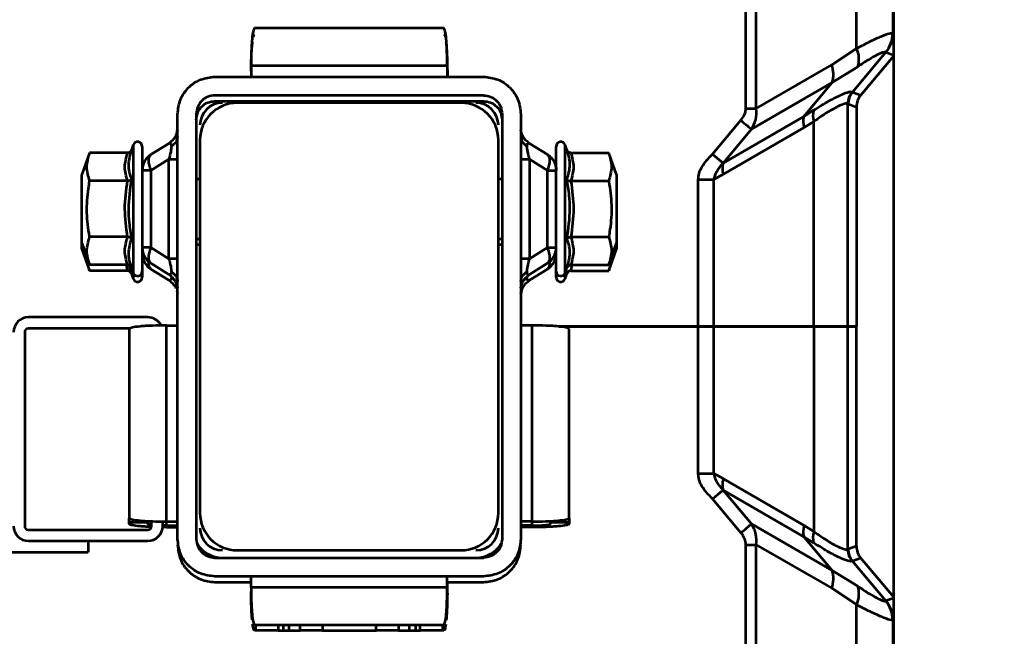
# Model space of a CAD drawing. Header units: millimetres. Extents: x 0 to 420, y 0 to 297.
# Drawn here: x 309.145 to 310.463, y 151.018 to 151.845 of the extents above; entities that cross this region are included whole.
import ezdxf

# ---------------------------------------------------------------- set-up
doc = ezdxf.new("R2010")
doc.units = ezdxf.units.MM
doc.layers.add('尺寸线层', color=150, linetype='Continuous')
doc.styles.add('SLDTEXTSTYLE2', font='TXT', dxfattribs={"width": 0.7})
doc.dimstyles.new('SLDDIMSTYLE0', dxfattribs={"dimtxt": 3.5, "dimasz": 3.302, "dimexe": 0, "dimexo": 0.0625, "dimgap": 0.875, "dimtad": 1, "dimdec": 1, "dimlfac": 100, "dimrnd": 1e-09, "dimzin": 12, "dimdsep": 46, "dimtxsty": 'SLDTEXTSTYLE2', "dimsah": 1, "dimcen": 0.09, "dimadec": 0, "dimazin": 3, "dimtfac": 1, "dimtdec": 3, "dimtofl": 0, "dimtmove": 0, "dimatfit": 3, "dimfxl": 0, "dimfrac": 2, "dimtolj": 1, "dimtzin": 12, "dimarcsym": 0})

# ---------------------------------------------------------------- blocks, each defined once
blk = doc.blocks.new('_D')
at = {"layer": '尺寸线层'}
for p, q in [((291.9431, 202.6412), (364.6876, 202.6412)), ((363.6876, 202.6412), (363.6876, 128.5802)), ((326.1167, 128.5802), (364.6876, 128.5802))]:
    blk.add_line(p, q, dxfattribs=at)
for points in [[(363.6876, 202.6412), (363.1796, 199.3392), (364.1956, 199.3392)], [(363.6876, 128.5802), (364.1956, 131.8822), (363.1796, 131.8822)]]:
    blk.add_solid(points, dxfattribs=at)
at = {"layer": '尺寸线层', "insert": (359.1758, 158.5376), "char_height": 3.5, "attachment_point": 1, "rotation": 90, "style": 'SLDTEXTSTYLE2'}
blk.add_mtext('7406.11', dxfattribs=at)

msp = doc.modelspace()

# ---------------------------------------------------------------- linework, layer by layer
at = {"color": 7, "linetype": 'Continuous', "lineweight": 35}
for p, q in [((310.317, 142.1785), (310.317, 152.1922)), ((310.2673, 151.8061), (310.2673, 152.0543)), ((310.3156, 152.0543), (310.3156, 151.8269)), ((310.1189, 151.7257), (310.1189, 151.9382)), ((310.1328, 151.7257), (310.1328, 151.9382)), ((309.7139, 151.8332), (309.4601, 151.8332)), ((310.3159, 151.8268), (310.3156, 151.8269)), ((310.3159, 151.8268), (310.317, 151.8264)), ((310.234, 151.7841), (310.2673, 151.8061)), ((310.2617, 151.7477), (310.3065, 151.8011)), ((310.3065, 151.8011), (310.3063, 151.8013)), ((310.3065, 151.8011), (310.317, 151.7973)), ((310.2729, 151.7436), (310.317, 151.7963)), ((309.4555, 151.7832), (309.7185, 151.7832)), ((309.4555, 151.7832), (309.4555, 151.7682)), ((309.7185, 151.7832), (309.7185, 151.7682)), ((309.7186, 151.7755), (309.7186, 151.7682)), ((310.1328, 151.7257), (310.234, 151.7841)), ((310.2346, 151.7603), (310.2688, 151.7815)), ((309.407, 151.7682), (309.767, 151.7682)), ((310.1263, 151.6978), (310.2346, 151.7603)), ((310.1965, 151.715), (310.2346, 151.7603)), ((310.2613, 151.748), (310.2617, 151.7477)), ((310.2617, 151.7477), (310.2729, 151.7436)), ((309.767, 151.7432), (309.407, 151.7432)), ((309.407, 151.7355), (309.767, 151.7355)), ((309.737, 151.7332), (309.437, 151.7332)), ((310.1189, 151.7257), (310.1328, 151.7257)), ((310.1965, 151.715), (310.2096, 151.7232)), ((310.2554, 151.4332), (310.2554, 151.732)), ((310.2559, 151.7317), (310.2554, 151.732)), ((310.2559, 151.7317), (310.267, 151.7276)), ((310.267, 151.7276), (310.267, 151.4332)), ((309.357, 151.1482), (309.357, 151.7182)), ((309.382, 151.7182), (309.382, 151.1482)), ((309.792, 151.7182), (309.792, 151.1482)), ((309.817, 151.7182), (309.817, 151.1482)), ((310.0741, 151.6644), (310.1122, 151.7098)), ((310.0883, 151.6525), (310.1965, 151.715)), ((310.2101, 151.7082), (310.1968, 151.7001)), ((310.2101, 151.4332), (310.2101, 151.7082)), ((309.3563, 151.694), (309.3545, 151.6892)), ((309.3568, 151.6971), (309.3555, 151.6909)), ((309.3564, 151.693), (309.357, 151.7)), ((309.3567, 151.6971), (309.3564, 151.6948)), ((309.8185, 151.6909), (309.8172, 151.6971)), ((309.8195, 151.6892), (309.8177, 151.694)), ((310.0883, 151.6525), (310.1263, 151.6978)), ((310.1968, 151.7001), (310.0886, 151.6376)), ((309.3564, 151.6853), (309.357, 151.6923)), ((309.387, 151.6832), (309.387, 151.1832)), ((309.787, 151.1832), (309.787, 151.6832)), ((309.828, 151.6792), (309.8263, 151.6806)), ((309.2975, 151.6768), (309.295, 151.67)), ((309.2975, 151.6768), (309.2975, 151.505)), ((309.3095, 151.6747), (309.3095, 151.6433)), ((309.3453, 151.6788), (309.3213, 151.6638)), ((309.8283, 151.6788), (309.8288, 151.6788)), ((309.8288, 151.6788), (309.8528, 151.6638)), ((309.8645, 151.6436), (309.8645, 151.6747)), ((309.879, 151.67), (309.8765, 151.6768)), ((309.8765, 151.505), (309.8765, 151.6768)), ((309.2391, 151.666), (309.2285, 151.6369)), ((309.2898, 151.666), (309.2391, 151.666)), ((309.3453, 151.6576), (309.3213, 151.6426)), ((309.3453, 151.5242), (309.3453, 151.6576)), ((309.8288, 151.6576), (309.8288, 151.5242)), ((309.8288, 151.6576), (309.8528, 151.6426)), ((309.8842, 151.666), (309.9349, 151.666)), ((309.9455, 151.6369), (309.9349, 151.666)), ((310.0741, 151.6644), (310.0883, 151.6525)), ((309.3213, 151.6426), (309.3095, 151.6426)), ((309.3095, 151.6426), (309.3095, 151.5392)), ((309.3213, 151.6426), (309.3213, 151.5392)), ((309.8528, 151.5392), (309.8528, 151.6426)), ((309.8528, 151.6426), (309.8645, 151.6426)), ((309.8645, 151.5392), (309.8645, 151.6426)), ((309.2285, 151.5449), (309.2285, 151.6369)), ((309.2898, 151.6284), (309.2391, 151.6284)), ((309.387, 151.6309), (309.382, 151.6309)), ((309.792, 151.6309), (309.787, 151.6309)), ((309.8842, 151.6284), (309.9349, 151.6284)), ((309.9455, 151.6369), (309.9455, 151.5449)), ((310.0549, 151.6302), (310.0758, 151.6302)), ((310.0549, 151.4332), (310.0549, 151.6302)), ((310.0886, 151.6376), (310.0758, 151.6302)), ((310.0758, 151.4332), (310.0758, 151.6302)), ((309.2898, 151.5534), (309.2391, 151.5534)), ((309.382, 151.5509), (309.387, 151.5509)), ((309.787, 151.5509), (309.792, 151.5509)), ((309.8842, 151.5534), (309.9349, 151.5534)), ((309.2285, 151.5449), (309.2391, 151.5159)), ((309.2285, 151.5372), (309.2285, 151.5449)), ((309.2285, 151.5372), (309.2391, 151.5081)), ((309.3213, 151.5392), (309.3095, 151.5392)), ((309.3095, 151.5392), (309.3095, 151.5071)), ((309.3453, 151.5242), (309.3213, 151.5392)), ((309.382, 151.5432), (309.387, 151.5432)), ((309.787, 151.5432), (309.792, 151.5432)), ((309.8288, 151.5242), (309.8528, 151.5392)), ((309.8528, 151.5392), (309.8645, 151.5392)), ((309.8645, 151.5071), (309.8645, 151.5392)), ((309.9349, 151.5159), (309.9455, 151.5449)), ((309.9349, 151.5081), (309.9455, 151.5372)), ((309.9455, 151.5449), (309.9455, 151.5372)), ((309.3106, 151.5314), (309.3095, 151.5314)), ((309.8635, 151.5314), (309.8645, 151.5314)), ((309.2391, 151.5081), (309.2382, 151.5125)), ((309.2898, 151.5159), (309.2391, 151.5159)), ((309.2898, 151.5081), (309.2884, 151.5159)), ((309.295, 151.5118), (309.2975, 151.505)), ((309.3213, 151.518), (309.3453, 151.503)), ((309.3453, 151.4952), (309.3213, 151.5102)), ((309.8288, 151.503), (309.8528, 151.518)), ((309.8288, 151.4952), (309.8528, 151.5102)), ((309.8765, 151.505), (309.879, 151.5118)), ((309.879, 151.5041), (309.8799, 151.5084)), ((309.8842, 151.5159), (309.9349, 151.5159)), ((309.8856, 151.5159), (309.8842, 151.5081)), ((309.9358, 151.5125), (309.9349, 151.5081)), ((309.2898, 151.5081), (309.2391, 151.5081)), ((309.295, 151.5041), (309.2975, 151.4973)), ((309.2975, 151.505), (309.2975, 151.4973)), ((309.3095, 151.5071), (309.3095, 151.4994)), ((309.3458, 151.503), (309.3453, 151.503)), ((309.3458, 151.4952), (309.3453, 151.4952)), ((309.346, 151.5026), (309.3478, 151.5012)), ((309.3531, 151.4949), (309.3486, 151.4991)), ((309.8209, 151.4949), (309.8255, 151.4991)), ((309.8645, 151.4994), (309.8645, 151.5071)), ((309.8765, 151.4973), (309.8765, 151.505)), ((309.8765, 151.4973), (309.879, 151.5041)), ((309.8842, 151.5081), (309.9349, 151.5081)), ((309.346, 151.4949), (309.3478, 151.4934)), ((309.3545, 151.4926), (309.3563, 151.4878)), ((309.3555, 151.4909), (309.3568, 151.4847)), ((309.8176, 151.4887), (309.817, 151.4818)), ((309.8172, 151.4847), (309.8185, 151.4909)), ((309.8174, 151.4847), (309.8177, 151.487)), ((309.8177, 151.4878), (309.8195, 151.4926)), ((309.3559, 151.4814), (309.3568, 151.477)), ((309.3561, 151.4806), (309.3563, 151.4801)), ((309.8176, 151.481), (309.817, 151.4741)), ((309.8172, 151.477), (309.8181, 151.4814)), ((309.8174, 151.477), (309.8177, 151.4793)), ((309.8177, 151.4801), (309.8179, 151.4806)), ((309.317, 151.4457), (309.157, 151.4457)), ((309.2943, 151.4307), (309.157, 151.4307)), ((309.292, 151.4301), (309.292, 151.1763)), ((309.342, 151.1717), (309.342, 151.4347)), ((309.342, 151.4347), (309.357, 151.4347)), ((309.832, 151.4347), (309.817, 151.4347)), ((309.832, 151.4347), (309.832, 151.1717)), ((309.8686, 151.4332), (310.0549, 151.4332)), ((310.0549, 151.4332), (309.8686, 151.4332)), ((309.882, 151.1763), (309.882, 151.4301)), ((310.0758, 151.4332), (310.0549, 151.4332)), ((310.0549, 151.2362), (310.0549, 151.4332)), ((310.0549, 151.4332), (310.0758, 151.4332)), ((310.2101, 151.4332), (310.0758, 151.4332)), ((310.0758, 151.2362), (310.0758, 151.4332)), ((310.0758, 151.4332), (310.2101, 151.4332)), ((310.2554, 151.4332), (310.2101, 151.4332)), ((310.2101, 151.4332), (310.2101, 151.1582)), ((310.2101, 151.4332), (310.2554, 151.4332)), ((310.267, 151.4332), (310.2554, 151.4332)), ((310.2554, 151.1344), (310.2554, 151.4332)), ((310.2554, 151.4332), (310.267, 151.4332)), ((310.267, 151.1388), (310.267, 151.4332)), ((309.152, 151.4257), (309.152, 151.1657)), ((310.0549, 151.2362), (310.0758, 151.2362)), ((310.0886, 151.2288), (310.0758, 151.2362)), ((310.1968, 151.1663), (310.0886, 151.2288)), ((310.1263, 151.1685), (310.0883, 151.2139)), ((310.0883, 151.2139), (310.1965, 151.1514)), ((310.1122, 151.1566), (310.0741, 151.202)), ((309.292, 151.1705), (309.292, 151.1763)), ((309.317, 151.1705), (309.292, 151.1705)), ((309.292, 151.1686), (309.292, 151.1705)), ((309.317, 151.1705), (309.317, 151.1686)), ((309.322, 151.1657), (309.322, 151.1721)), ((309.337, 151.1657), (309.337, 151.1718)), ((309.342, 151.1663), (309.337, 151.1663)), ((309.342, 151.1717), (309.357, 151.1717)), ((309.342, 151.1663), (309.342, 151.1717)), ((309.342, 151.1663), (309.357, 151.1663)), ((309.832, 151.1717), (309.817, 151.1717)), ((309.832, 151.1663), (309.817, 151.1663)), ((309.832, 151.1717), (309.832, 151.1663)), ((309.882, 151.1705), (309.857, 151.1705)), ((309.857, 151.1686), (309.857, 151.1705)), ((309.882, 151.1763), (309.882, 151.1705)), ((309.882, 151.1705), (309.882, 151.1686)), ((310.2346, 151.1061), (310.1263, 151.1685)), ((310.2101, 151.1582), (310.1968, 151.1663)), ((309.157, 151.1607), (309.317, 151.1607)), ((309.342, 151.164), (309.3362, 151.1641)), ((309.342, 151.164), (309.357, 151.164)), ((309.832, 151.164), (309.817, 151.164)), ((309.157, 151.1457), (309.317, 151.1457)), ((309.237, 151.1457), (309.237, 151.1307)), ((310.1189, 150.9282), (310.1189, 151.1407)), ((310.1189, 151.1407), (310.1328, 151.1407)), ((310.1328, 151.1407), (310.234, 151.0823)), ((310.1328, 150.9282), (310.1328, 151.1407)), ((310.1965, 151.1514), (310.2346, 151.1061)), ((310.2096, 151.1432), (310.1965, 151.1514)), ((308.952, 151.1307), (309.237, 151.1307)), ((309.437, 151.1332), (309.737, 151.1332)), ((310.2554, 151.1344), (310.2559, 151.1347)), ((310.267, 151.1388), (310.2559, 151.1347)), ((309.407, 151.1232), (309.767, 151.1232)), ((310.2617, 151.1187), (310.2613, 151.1184)), ((310.2729, 151.1227), (310.2617, 151.1187)), ((310.3065, 151.0653), (310.2617, 151.1187)), ((310.317, 151.0701), (310.2729, 151.1227)), ((310.2346, 151.1061), (310.2688, 151.0849)), ((309.767, 151.0982), (309.407, 151.0982)), ((309.407, 151.0905), (309.4555, 151.0905)), ((309.4555, 151.0832), (309.4555, 151.0982)), ((309.7185, 151.0832), (309.7185, 151.0982)), ((309.7185, 151.0905), (309.767, 151.0905)), ((309.7186, 151.0755), (309.7186, 151.0905)), ((309.7185, 151.0832), (309.4555, 151.0832)), ((309.4556, 151.0755), (309.4556, 151.0779)), ((310.2673, 151.0603), (310.234, 151.0823)), ((310.3063, 151.0651), (310.3065, 151.0653)), ((310.317, 151.0691), (310.3065, 151.0653)), ((310.2673, 150.8121), (310.2673, 151.0603)), ((310.3159, 151.0396), (310.3156, 151.0395)), ((310.3156, 151.0395), (310.3156, 150.8121)), ((310.3159, 151.0396), (310.317, 151.04)), ((309.4601, 151.0332), (309.7139, 151.0332)), ((309.462, 151.0255), (309.4602, 151.0255)), ((309.462, 151.0255), (309.462, 151.0332)), ((309.4919, 151.0255), (309.462, 151.0255)), ((309.4919, 151.0332), (309.4919, 151.0255)), ((309.4919, 151.0255), (309.4985, 151.0255)), ((309.4985, 151.0332), (309.4985, 151.0255)), ((309.4985, 151.0255), (309.5063, 151.0255)), ((309.5063, 151.0332), (309.5063, 151.0255)), ((309.5063, 151.0332), (309.5063, 151.0255)), ((309.5063, 151.0255), (309.5212, 151.0255)), ((309.5063, 151.0255), (309.5063, 151.0255)), ((309.5212, 151.0255), (309.5212, 151.0332)), ((309.5511, 151.0255), (309.5212, 151.0255)), ((309.5511, 151.0332), (309.5511, 151.0255)), ((309.5511, 151.0255), (309.6231, 151.0255)), ((309.6231, 151.0255), (309.6231, 151.0332)), ((309.653, 151.0255), (309.6231, 151.0255)), ((309.653, 151.0332), (309.653, 151.0255)), ((309.653, 151.0255), (309.6679, 151.0255)), ((309.6679, 151.0255), (309.6679, 151.0332)), ((309.6679, 151.0255), (309.6679, 151.0332)), ((309.6679, 151.0255), (309.6679, 151.0255)), ((309.6679, 151.0255), (309.6757, 151.0255)), ((309.6757, 151.0332), (309.6757, 151.0255)), ((309.6757, 151.0255), (309.6822, 151.0255)), ((309.6822, 151.0255), (309.6822, 151.0332)), ((309.7121, 151.0255), (309.6822, 151.0255)), ((309.7121, 151.0332), (309.7121, 151.0255)), ((309.714, 151.0255), (309.7121, 151.0255))]:
    msp.add_line(p, q, dxfattribs=at)
at = {"color": 7, "linetype": 'Continuous', "lineweight": 35, "flags": 128}
msp.add_lwpolyline([(310.1122, 151.7098), (310.1144, 151.7079), (310.1166, 151.706), (310.1187, 151.7042), (310.1207, 151.7026), (310.1225, 151.7011), (310.124, 151.6998), (310.1253, 151.6987), (310.1263, 151.6978)], dxfattribs=at)
at = {"color": 7, "linetype": 'Continuous', "lineweight": 35}
for centre, radius, start, end in [((310.2756, 151.827), 0.0401, 320.0076, 359.8731), ((310.2758, 151.8268), 0.0401, 320.0586, 359.9414), ((310.235, 151.7918), 0.0354, 343.0377, 23.8627), ((310.196, 151.7714), 0.0401, 343.9657, 18.5164), ((310.2805, 151.7319), 0.025, 139.9679, 179.8339), ((310.2809, 151.7316), 0.025, 140.0586, 179.9414), ((309.437, 151.6832), 0.05, 90, 180), ((309.417, 151.7032), 0.03, 90, 180), ((309.737, 151.6832), 0.05, 0, 90), ((309.757, 151.7032), 0.03, 0, 90), ((310.2327, 151.7165), 0.024, 163.7993, 200.3661), ((310.2206, 151.7081), 0.0251, 163.9657, 198.5164), ((309.3033, 151.6747), 0.00619, 0, 160), ((309.8707, 151.6747), 0.00619, 20, 180), ((310.1124, 151.6456), 0.0251, 163.9657, 198.5164), ((309.3345, 151.5314), 0.025, 180, 238), ((309.3033, 151.5071), 0.00619, 200, 0), ((309.3033, 151.4994), 0.00619, 200, 0), ((309.8707, 151.5071), 0.00619, 180, 340), ((309.8707, 151.4994), 0.00619, 180, 340), ((309.157, 151.4257), 0.02, 90, 180), ((309.317, 151.4257), 0.02, 26.7388, 90), ((309.157, 151.4257), 0.005, 90, 180), ((310.1124, 151.2208), 0.0251, 161.4836, 196.0343), ((309.437, 151.1832), 0.05, 180, 270), ((309.737, 151.1832), 0.05, 270, 0), ((310.2206, 151.1583), 0.0251, 161.4836, 196.0343), ((309.157, 151.1657), 0.02, 180, 270), ((309.157, 151.1657), 0.005, 180, 270), ((309.317, 151.1657), 0.02, 270, 0), ((309.317, 151.1657), 0.005, 270, 0), ((309.417, 151.1632), 0.03, 180, 270), ((309.757, 151.1632), 0.03, 270, 0), ((310.2327, 151.1499), 0.024, 159.6339, 196.2007), ((309.417, 151.1632), 0.04, 211.9029, 270), ((309.757, 151.1632), 0.04, 270, 328.1128), ((310.2805, 151.1345), 0.025, 180.1661, 220.0321), ((310.2809, 151.1348), 0.025, 180.0586, 219.9414), ((310.196, 151.095), 0.0401, 341.4836, 16.0343), ((310.235, 151.0746), 0.0354, 336.1372, 16.9623), ((310.2756, 151.0394), 0.0401, 0.1269, 39.9924), ((310.2758, 151.0396), 0.0401, 0.0586, 39.9414)]:
    msp.add_arc(centre, radius, start, end, dxfattribs=at)
for centre, major_axis in [((310.2921, 151.7276), (0.0235, -0.0086)), ((310.2921, 151.1388), (0.0235, 0.0086))]:
    msp.add_ellipse(centre, major_axis=major_axis, ratio=0.998448, start_param=2.793026, end_param=3.49016, dxfattribs=at)
for points, knots in [([(309.4601, 151.8332), (309.4597, 151.8329), (309.4591, 151.8324), (309.4579, 151.828), (309.457, 151.8208), (309.4562, 151.8109), (309.4556, 151.7993), (309.4555, 151.7896), (309.4555, 151.7832)], [0, 0, 0, 0, 0.157309, 0.270586, 0.50035, 0.630794, 0.757716, 1, 1, 1, 1]), ([(309.4583, 151.8211), (309.4585, 151.8222), (309.4591, 151.8248), (309.4598, 151.8252), (309.4602, 151.8255)], [0, 0, 0, 0, 0.418606, 1, 1, 1, 1]), ([(309.7185, 151.7832), (309.7184, 151.7896), (309.7183, 151.7993), (309.7177, 151.8109), (309.717, 151.8208), (309.716, 151.828), (309.7149, 151.8324), (309.7143, 151.8329), (309.7139, 151.8332)], [0, 0, 0, 0, 0.242279, 0.369203, 0.49965, 0.729414, 0.842683, 1, 1, 1, 1]), ([(309.714, 151.8255), (309.7143, 151.8252), (309.715, 151.8248), (309.7156, 151.8222), (309.7159, 151.8211)], [0, 0, 0, 0, 0.581362, 1, 1, 1, 1]), ([(310.2673, 151.8061), (310.2737, 151.8095), (310.2863, 151.8163), (310.3012, 151.8229), (310.3121, 151.8269), (310.3145, 151.8269), (310.3156, 151.8269)], [0, 0, 0, 0, 0.245129, 0.480308, 0.739086, 1, 1, 1, 1]), ([(309.4556, 151.7755), (309.4556, 151.7819), (309.4557, 151.7916), (309.4563, 151.8031), (309.4568, 151.8107), (309.4573, 151.8138), (309.4575, 151.8151)], [0, 0, 0, 0, 0.40645, 0.619376, 0.838216, 1, 1, 1, 1]), ([(309.7167, 151.8151), (309.7169, 151.8138), (309.7173, 151.8107), (309.7178, 151.8031), (309.7184, 151.7916), (309.7185, 151.7819), (309.7186, 151.7755)], [0, 0, 0, 0, 0.160754, 0.379856, 0.593043, 1, 1, 1, 1]), ([(310.3063, 151.8013), (310.3053, 151.8013), (310.3034, 151.8014), (310.2949, 151.7976), (310.2834, 151.7913), (310.2738, 151.7848), (310.2688, 151.7815)], [0, 0, 0, 0, 0.267138, 0.52122, 0.755952, 1, 1, 1, 1]), ([(310.2096, 151.7232), (310.2168, 151.7278), (310.2309, 151.7366), (310.2471, 151.7445), (310.258, 151.7486), (310.2602, 151.7482), (310.2613, 151.748)], [0, 0, 0, 0, 0.264309, 0.514931, 0.766931, 1, 1, 1, 1]), ([(310.2554, 151.732), (310.2544, 151.7322), (310.2524, 151.7327), (310.2428, 151.7287), (310.2287, 151.7212), (310.2164, 151.7126), (310.2101, 151.7082)], [0, 0, 0, 0, 0.24021, 0.485805, 0.736712, 1, 1, 1, 1]), ([(310.1122, 151.7098), (310.114, 151.7122), (310.1166, 151.7159), (310.1186, 151.7215), (310.1188, 151.7243), (310.1189, 151.7257)], [0, 0, 0, 0, 0.51551, 0.767405, 1, 1, 1, 1]), ([(310.1263, 151.6978), (310.1286, 151.7021), (310.1333, 151.7106), (310.133, 151.7206), (310.1328, 151.7257)], [0, 0, 0, 0, 0.492397, 1, 1, 1, 1]), ([(309.356, 151.6933), (309.3554, 151.6915), (309.3541, 151.6876), (309.3504, 151.6826), (309.347, 151.6801), (309.3453, 151.6788)], [0, 0, 0, 0, 0.315477, 0.657739, 1, 1, 1, 1]), ([(309.357, 151.6883), (309.3565, 151.6854), (309.3556, 151.6803), (309.3507, 151.6766), (309.3486, 151.675)], [0, 0, 0, 0, 0.559996, 1, 1, 1, 1]), ([(309.817, 151.6883), (309.8175, 151.6854), (309.8184, 151.6803), (309.8233, 151.6766), (309.8255, 151.675)], [0, 0, 0, 0, 0.559996, 1, 1, 1, 1]), ([(309.8264, 151.6808), (309.8255, 151.6814), (309.823, 151.6834), (309.8207, 151.6864), (309.8198, 151.6888), (309.8196, 151.6892)], [0, 0, 0, 0, 0.294463, 0.87052, 1, 1, 1, 1]), ([(309.295, 151.67), (309.295, 151.67), (309.2948, 151.6694), (309.2942, 151.6683), (309.293, 151.667), (309.2915, 151.6661), (309.2904, 151.666), (309.2898, 151.666)], [0, 0, 0, 0, 0.006713, 0.267679, 0.528689, 0.76386, 1, 1, 1, 1]), ([(309.295, 151.67), (309.2931, 151.6634), (309.2904, 151.6536), (309.2917, 151.6404), (309.2939, 151.634), (309.295, 151.6305)], [0, 0, 0, 0, 0.499729, 0.72853, 1, 1, 1, 1]), ([(309.3453, 151.6788), (309.3462, 151.6792), (309.3475, 151.6797), (309.3484, 151.6777), (309.3485, 151.6759), (309.3486, 151.675)], [0, 0, 0, 0, 0.551614, 0.784825, 1, 1, 1, 1]), ([(309.3486, 151.675), (309.3485, 151.674), (309.3484, 151.6718), (309.3475, 151.6658), (309.3462, 151.661), (309.3453, 151.6576)], [0, 0, 0, 0, 0.215184, 0.448387, 1, 1, 1, 1]), ([(309.8255, 151.675), (309.8255, 151.6759), (309.8256, 151.6777), (309.8265, 151.6795), (309.8275, 151.6791), (309.8283, 151.6788)], [0, 0, 0, 0, 0.243902, 0.508229, 1, 1, 1, 1]), ([(309.8288, 151.6576), (309.8279, 151.661), (309.8266, 151.6658), (309.8256, 151.6718), (309.8255, 151.674), (309.8255, 151.675)], [0, 0, 0, 0, 0.551614, 0.784825, 1, 1, 1, 1]), ([(309.879, 151.6305), (309.8809, 151.637), (309.8837, 151.6464), (309.8823, 151.6598), (309.8802, 151.6664), (309.879, 151.67)], [0, 0, 0, 0, 0.499729, 0.72853, 1, 1, 1, 1]), ([(309.8842, 151.666), (309.8837, 151.666), (309.8826, 151.6661), (309.881, 151.667), (309.8798, 151.6683), (309.8792, 151.6694), (309.879, 151.67), (309.879, 151.67)], [0, 0, 0, 0, 0.23614, 0.471311, 0.732321, 0.993287, 1, 1, 1, 1]), ([(309.2391, 151.6284), (309.2373, 151.6346), (309.2336, 151.6471), (309.2372, 151.6596), (309.2391, 151.666)], [0, 0, 0, 0, 0.491212, 1, 1, 1, 1]), ([(309.9349, 151.666), (309.9368, 151.6598), (309.9404, 151.6473), (309.9368, 151.6348), (309.9349, 151.6284)], [0, 0, 0, 0, 0.491212, 1, 1, 1, 1]), ([(310.0549, 151.6302), (310.0551, 151.633), (310.0557, 151.639), (310.0616, 151.6513), (310.0689, 151.659), (310.0741, 151.6644)], [0, 0, 0, 0, 0.211639, 0.442849, 1, 1, 1, 1]), ([(310.0758, 151.6302), (310.0769, 151.634), (310.0795, 151.6423), (310.0852, 151.649), (310.0883, 151.6525)], [0, 0, 0, 0, 0.462726, 1, 1, 1, 1]), ([(309.2391, 151.5534), (309.2391, 151.5536), (309.2371, 151.5643), (309.2345, 151.5861), (309.2361, 151.6111), (309.2385, 151.6251), (309.2391, 151.6284)], [0, 0, 0, 0, 0.009604, 0.432631, 0.866873, 1, 1, 1, 1]), ([(309.2898, 151.5534), (309.2881, 151.5659), (309.2847, 151.5909), (309.2881, 151.6159), (309.2898, 151.6284)], [0, 0, 0, 0, 0.499238, 1, 1, 1, 1]), ([(309.295, 151.6305), (309.295, 151.6305), (309.2948, 151.6302), (309.2942, 151.6296), (309.293, 151.629), (309.2915, 151.6285), (309.2904, 151.6285), (309.2898, 151.6284)], [0, 0, 0, 0, 0.006713, 0.267679, 0.528689, 0.76386, 1, 1, 1, 1]), ([(309.295, 151.6305), (309.2931, 151.6173), (309.2903, 151.5981), (309.2918, 151.5715), (309.2939, 151.5585), (309.295, 151.5514)], [0, 0, 0, 0, 0.500435, 0.728855, 1, 1, 1, 1]), ([(309.879, 151.5514), (309.8809, 151.5645), (309.8837, 151.5837), (309.8823, 151.6103), (309.8802, 151.6234), (309.879, 151.6305)], [0, 0, 0, 0, 0.500435, 0.728855, 1, 1, 1, 1]), ([(309.879, 151.6305), (309.879, 151.6305), (309.8792, 151.6302), (309.8798, 151.6296), (309.881, 151.629), (309.8826, 151.6285), (309.8837, 151.6285), (309.8842, 151.6284)], [0, 0, 0, 0, 0.0067129, 0.2676791, 0.5286892, 0.7638601, 1, 1, 1, 1]), ([(309.8842, 151.6284), (309.8859, 151.616), (309.8894, 151.5909), (309.8859, 151.5659), (309.8842, 151.5534)], [0, 0, 0, 0, 0.499238, 1, 1, 1, 1]), ([(309.9349, 151.6284), (309.935, 151.6282), (309.9369, 151.6175), (309.9395, 151.5958), (309.9379, 151.5707), (309.9355, 151.5567), (309.9349, 151.5534)], [0, 0, 0, 0, 0.009604, 0.432631, 0.866873, 1, 1, 1, 1]), ([(309.2391, 151.5159), (309.2373, 151.522), (309.2336, 151.5345), (309.2372, 151.547), (309.2391, 151.5534)], [0, 0, 0, 0, 0.491212, 1, 1, 1, 1]), ([(309.295, 151.5514), (309.295, 151.5514), (309.2948, 151.5517), (309.2942, 151.5522), (309.293, 151.5528), (309.2915, 151.5533), (309.2904, 151.5534), (309.2898, 151.5534)], [0, 0, 0, 0, 0.0067129, 0.2676791, 0.5286892, 0.7638601, 1, 1, 1, 1]), ([(309.295, 151.5514), (309.2931, 151.5449), (309.2904, 151.5354), (309.2917, 151.5221), (309.2939, 151.5154), (309.295, 151.5118)], [0, 0, 0, 0, 0.499729, 0.72853, 1, 1, 1, 1]), ([(309.879, 151.5514), (309.879, 151.5514), (309.8792, 151.5517), (309.8798, 151.5522), (309.881, 151.5528), (309.8826, 151.5533), (309.8837, 151.5534), (309.8842, 151.5534)], [0, 0, 0, 0, 0.0067129, 0.2676791, 0.5286892, 0.7638601, 1, 1, 1, 1]), ([(309.879, 151.5118), (309.8809, 151.5185), (309.8837, 151.5282), (309.8823, 151.5414), (309.8802, 151.5479), (309.879, 151.5514)], [0, 0, 0, 0, 0.499729, 0.72853, 1, 1, 1, 1]), ([(309.9349, 151.5534), (309.9368, 151.5472), (309.9404, 151.5347), (309.9368, 151.5222), (309.9349, 151.5159)], [0, 0, 0, 0, 0.4912125, 1, 1, 1, 1]), ([(309.3453, 151.5242), (309.3462, 151.5208), (309.3475, 151.516), (309.3484, 151.51), (309.3485, 151.5078), (309.3486, 151.5068)], [0, 0, 0, 0, 0.5516135, 0.7848249, 1, 1, 1, 1]), ([(309.8255, 151.5068), (309.8255, 151.5078), (309.8256, 151.51), (309.8266, 151.516), (309.8279, 151.5208), (309.8288, 151.5242)], [0, 0, 0, 0, 0.2151838, 0.4483868, 1, 1, 1, 1]), ([(309.2898, 151.5159), (309.2904, 151.5158), (309.2915, 151.5157), (309.293, 151.5148), (309.2942, 151.5135), (309.2948, 151.5124), (309.295, 151.5118), (309.295, 151.5118)], [0, 0, 0, 0, 0.2361399, 0.4713108, 0.7323209, 0.9932871, 1, 1, 1, 1]), ([(309.292, 151.5153), (309.292, 151.5152), (309.2923, 151.5114), (309.2937, 151.5077), (309.295, 151.5041)], [0, 0, 0, 0, 0.033638, 1, 1, 1, 1]), ([(309.3183, 151.5204), (309.3181, 151.5197), (309.3177, 151.5168), (309.3185, 151.5129), (309.3204, 151.5111), (309.3213, 151.5102)], [0, 0, 0, 0, 0.150534, 0.575267, 1, 1, 1, 1]), ([(309.8528, 151.5102), (309.8537, 151.5111), (309.8555, 151.5129), (309.8564, 151.5168), (309.8559, 151.5197), (309.8558, 151.5204)], [0, 0, 0, 0, 0.424733, 0.849466, 1, 1, 1, 1]), ([(309.879, 151.5118), (309.879, 151.5118), (309.8792, 151.5124), (309.8798, 151.5135), (309.881, 151.5148), (309.8826, 151.5157), (309.8837, 151.5158), (309.8842, 151.5159)], [0, 0, 0, 0, 0.006713, 0.267679, 0.528689, 0.76386, 1, 1, 1, 1]), ([(309.295, 151.5041), (309.295, 151.5041), (309.2948, 151.5047), (309.2942, 151.5058), (309.293, 151.5071), (309.2915, 151.508), (309.2904, 151.5081), (309.2898, 151.5081)], [0, 0, 0, 0, 0.006713, 0.267679, 0.528689, 0.76386, 1, 1, 1, 1]), ([(309.3486, 151.5068), (309.3485, 151.5059), (309.3484, 151.5041), (309.3476, 151.5023), (309.3465, 151.5027), (309.3458, 151.503)], [0, 0, 0, 0, 0.243902, 0.508229, 1, 1, 1, 1]), ([(309.3486, 151.4991), (309.3485, 151.4982), (309.3484, 151.4964), (309.3476, 151.4946), (309.3465, 151.495), (309.3458, 151.4952)], [0, 0, 0, 0, 0.243902, 0.508229, 1, 1, 1, 1]), ([(309.3477, 151.501), (309.3485, 151.5004), (309.351, 151.4984), (309.3533, 151.4954), (309.3542, 151.493), (309.3544, 151.4926)], [0, 0, 0, 0, 0.294463, 0.870519, 1, 1, 1, 1]), ([(309.3486, 151.5068), (309.3513, 151.5046), (309.356, 151.5008), (309.3567, 151.4958), (309.357, 151.4935)], [0, 0, 0, 0, 0.559996, 1, 1, 1, 1]), ([(309.817, 151.4935), (309.8175, 151.4964), (309.8184, 151.5014), (309.8233, 151.5051), (309.8255, 151.5068)], [0, 0, 0, 0, 0.559996, 1, 1, 1, 1]), ([(309.818, 151.4885), (309.8186, 151.4903), (309.82, 151.4942), (309.8237, 151.4992), (309.8271, 151.5017), (309.8288, 151.503)], [0, 0, 0, 0, 0.315477, 0.657739, 1, 1, 1, 1]), ([(309.818, 151.4808), (309.8186, 151.4826), (309.82, 151.4864), (309.8237, 151.4915), (309.8271, 151.494), (309.8288, 151.4952)], [0, 0, 0, 0, 0.315477, 0.657739, 1, 1, 1, 1]), ([(309.8288, 151.503), (309.8279, 151.5026), (309.8266, 151.5021), (309.8256, 151.5041), (309.8255, 151.5059), (309.8255, 151.5068)], [0, 0, 0, 0, 0.5516135, 0.7848249, 1, 1, 1, 1]), ([(309.8288, 151.4952), (309.8279, 151.4949), (309.8266, 151.4944), (309.8256, 151.4964), (309.8255, 151.4982), (309.8255, 151.4991)], [0, 0, 0, 0, 0.551614, 0.784825, 1, 1, 1, 1]), ([(309.8842, 151.5081), (309.8837, 151.5081), (309.8826, 151.508), (309.881, 151.5071), (309.8798, 151.5058), (309.8792, 151.5047), (309.879, 151.5041), (309.879, 151.5041)], [0, 0, 0, 0, 0.23614, 0.471311, 0.732321, 0.993287, 1, 1, 1, 1]), ([(309.3477, 151.4933), (309.3485, 151.4926), (309.351, 151.4907), (309.3533, 151.4877), (309.3542, 151.4853), (309.3544, 151.4848)], [0, 0, 0, 0, 0.294464, 0.870523, 1, 1, 1, 1]), ([(309.342, 151.4347), (309.3356, 151.4346), (309.3259, 151.4345), (309.3143, 151.434), (309.3044, 151.4332), (309.2974, 151.4323), (309.295, 151.4316), (309.2944, 151.4314)], [0, 0, 0, 0, 0.299097, 0.455785, 0.616825, 0.900471, 1, 1, 1, 1]), ([(309.882, 151.4301), (309.8817, 151.4305), (309.8812, 151.4311), (309.8768, 151.4323), (309.8697, 151.4332), (309.8597, 151.434), (309.8481, 151.4345), (309.8384, 151.4346), (309.832, 151.4347)], [0, 0, 0, 0, 0.157309, 0.270586, 0.50035, 0.630794, 0.757716, 1, 1, 1, 1]), ([(310.0741, 151.202), (310.069, 151.2074), (310.0616, 151.2151), (310.0557, 151.2274), (310.0551, 151.2333), (310.0549, 151.2362)], [0, 0, 0, 0, 0.554868, 0.787217, 1, 1, 1, 1]), ([(310.0883, 151.2139), (310.0852, 151.2174), (310.0795, 151.2241), (310.0769, 151.2324), (310.0758, 151.2362)], [0, 0, 0, 0, 0.537276, 1, 1, 1, 1]), ([(310.0741, 151.202), (310.0756, 151.2032), (310.0786, 151.2058), (310.0828, 151.2092), (310.0863, 151.2122), (310.0876, 151.2133), (310.0883, 151.2139)], [0, 0, 0, 0, 0.244437, 0.5, 0.755563, 1, 1, 1, 1]), ([(309.292, 151.1763), (309.2923, 151.1759), (309.2928, 151.1753), (309.2972, 151.1741), (309.3044, 151.1732), (309.3143, 151.1724), (309.3259, 151.1719), (309.3356, 151.1718), (309.342, 151.1717)], [0, 0, 0, 0, 0.157309, 0.270586, 0.50035, 0.630794, 0.757716, 1, 1, 1, 1]), ([(309.3214, 151.1644), (309.3191, 151.1645), (309.3137, 151.1648), (309.3044, 151.1655), (309.2972, 151.1664), (309.2928, 151.1676), (309.2923, 151.1682), (309.292, 151.1686)], [0, 0, 0, 0, 0.1345679, 0.3135376, 0.6287652, 0.7841665, 1, 1, 1, 1]), ([(309.322, 151.1673), (309.321, 151.1674), (309.3189, 151.1676), (309.3174, 151.1681), (309.3171, 151.1684), (309.317, 151.1686)], [0, 0, 0, 0, 0.3170748, 0.656145, 1, 1, 1, 1]), ([(309.832, 151.1717), (309.8384, 151.1718), (309.8481, 151.1719), (309.8597, 151.1724), (309.8697, 151.1732), (309.8768, 151.1741), (309.8812, 151.1753), (309.8817, 151.1759), (309.882, 151.1763)], [0, 0, 0, 0, 0.242279, 0.369202, 0.49965, 0.729414, 0.842683, 1, 1, 1, 1]), ([(309.882, 151.1686), (309.8817, 151.1682), (309.8812, 151.1676), (309.8768, 151.1664), (309.8697, 151.1655), (309.8597, 151.1647), (309.8481, 151.1642), (309.8384, 151.1641), (309.832, 151.164)], [0, 0, 0, 0, 0.157309, 0.270586, 0.50035, 0.630794, 0.757716, 1, 1, 1, 1]), ([(309.832, 151.1663), (309.8352, 151.1663), (309.8401, 151.1664), (309.8459, 151.1667), (309.8509, 151.167), (309.8544, 151.1675), (309.8566, 151.1681), (309.8569, 151.1684), (309.857, 151.1686)], [0, 0, 0, 0, 0.242276, 0.369201, 0.499653, 0.729418, 0.841311, 1, 1, 1, 1]), ([(310.1122, 151.1566), (310.1136, 151.1579), (310.1167, 151.1604), (310.1208, 151.1639), (310.1243, 151.1668), (310.1257, 151.168), (310.1263, 151.1685)], [0, 0, 0, 0, 0.244438, 0.500001, 0.755563, 1, 1, 1, 1]), ([(310.1328, 151.1407), (310.133, 151.1454), (310.1334, 151.1554), (310.1288, 151.164), (310.1263, 151.1685)], [0, 0, 0, 0, 0.4733, 1, 1, 1, 1]), ([(310.1189, 151.1407), (310.1186, 151.1433), (310.1177, 151.1492), (310.1141, 151.154), (310.1122, 151.1566)], [0, 0, 0, 0, 0.448587, 1, 1, 1, 1]), ([(310.2101, 151.1582), (310.2165, 151.1538), (310.2287, 151.1452), (310.2427, 151.1377), (310.2524, 151.1337), (310.2544, 151.1342), (310.2554, 151.1344)], [0, 0, 0, 0, 0.267515, 0.511254, 0.753073, 1, 1, 1, 1]), ([(310.2613, 151.1184), (310.2603, 151.1182), (310.2582, 151.1178), (310.2475, 151.1217), (310.2312, 151.1296), (310.2169, 151.1386), (310.2096, 151.1432)], [0, 0, 0, 0, 0.223119, 0.475931, 0.731471, 1, 1, 1, 1]), ([(309.4555, 151.0832), (309.4555, 151.0768), (309.4556, 151.0671), (309.4562, 151.0555), (309.457, 151.0455), (309.4579, 151.0384), (309.4591, 151.034), (309.4597, 151.0335), (309.4601, 151.0332)], [0, 0, 0, 0, 0.242279, 0.369203, 0.49965, 0.729414, 0.842683, 1, 1, 1, 1]), ([(309.4569, 151.0401), (309.4567, 151.0427), (309.4563, 151.0477), (309.4557, 151.0594), (309.4556, 151.0691), (309.4556, 151.0755)], [0, 0, 0, 0, 0.261071, 0.515092, 1, 1, 1, 1]), ([(309.7139, 151.0332), (309.7142, 151.0335), (309.7149, 151.034), (309.716, 151.0384), (309.717, 151.0455), (309.7177, 151.0555), (309.7183, 151.0671), (309.7184, 151.0768), (309.7185, 151.0832)], [0, 0, 0, 0, 0.157309, 0.270586, 0.50035, 0.630794, 0.757716, 1, 1, 1, 1]), ([(309.7186, 151.0755), (309.7185, 151.0691), (309.7184, 151.0594), (309.7178, 151.0477), (309.7174, 151.0427), (309.7172, 151.0401)], [0, 0, 0, 0, 0.484898, 0.738922, 1, 1, 1, 1]), ([(310.2688, 151.0849), (310.2743, 151.0813), (310.2848, 151.0742), (310.2962, 151.0682), (310.3038, 151.0649), (310.3055, 151.065), (310.3063, 151.0651)], [0, 0, 0, 0, 0.2701747, 0.5252885, 0.7593323, 1, 1, 1, 1]), ([(310.3156, 151.0395), (310.3146, 151.0394), (310.3126, 151.0394), (310.3028, 151.0429), (310.2881, 151.0492), (310.2744, 151.0565), (310.2673, 151.0603)], [0, 0, 0, 0, 0.239453, 0.47313, 0.728792, 1, 1, 1, 1]), ([(309.4602, 151.0255), (309.4598, 151.0258), (309.4592, 151.0264), (309.4583, 151.0293), (309.4579, 151.0326), (309.4577, 151.0341)], [0, 0, 0, 0, 0.429462, 0.738717, 1, 1, 1, 1]), ([(309.7164, 151.0342), (309.7162, 151.0326), (309.7158, 151.0293), (309.715, 151.0264), (309.7143, 151.0258), (309.714, 151.0255)], [0, 0, 0, 0, 0.262755, 0.571371, 1, 1, 1, 1])]:
    msp.add_open_spline(points, degree=3, knots=knots, dxfattribs=at)
for points in [[(309.357, 151.7182), (309.3578, 151.7247), (309.3593, 151.7378), (309.3708, 151.7544), (309.3874, 151.7659), (309.4005, 151.7674), (309.407, 151.7682)], [(309.767, 151.7682), (309.7736, 151.7674), (309.7867, 151.7659), (309.8032, 151.7544), (309.8148, 151.7378), (309.8163, 151.7247), (309.817, 151.7182)], [(309.407, 151.7432), (309.4037, 151.7428), (309.3972, 151.7421), (309.3889, 151.7363), (309.3832, 151.728), (309.3824, 151.7215), (309.382, 151.7182)], [(309.382, 151.7105), (309.3824, 151.7138), (309.3832, 151.7203), (309.3889, 151.7286), (309.3972, 151.7343), (309.4037, 151.7351), (309.407, 151.7355)], [(309.767, 151.7432), (309.7703, 151.7428), (309.7769, 151.7421), (309.7851, 151.7363), (309.7909, 151.728), (309.7916, 151.7215), (309.792, 151.7182)], [(309.767, 151.7355), (309.7703, 151.7351), (309.7769, 151.7343), (309.7851, 151.7286), (309.7909, 151.7203), (309.7916, 151.7138), (309.792, 151.7105)], [(309.2898, 151.6284), (309.2881, 151.6347), (309.2847, 151.6472), (309.2881, 151.6597), (309.2898, 151.666)], [(309.3213, 151.6638), (309.3196, 151.6626), (309.3162, 151.6601), (309.3125, 151.6549), (309.31, 151.649), (309.3097, 151.6447), (309.3095, 151.6426)], [(309.3213, 151.6638), (309.3203, 151.663), (309.3185, 151.6612), (309.3177, 151.6561), (309.3185, 151.6497), (309.3203, 151.645), (309.3213, 151.6426)], [(309.3453, 151.6576), (309.347, 151.6576), (309.3504, 151.6576), (309.3541, 151.6576), (309.3566, 151.6576), (309.3569, 151.6576), (309.357, 151.6576)], [(309.817, 151.6576), (309.8172, 151.6576), (309.8175, 151.6576), (309.82, 151.6576), (309.8237, 151.6576), (309.8271, 151.6576), (309.8288, 151.6576)], [(309.8528, 151.6426), (309.8537, 151.645), (309.8556, 151.6497), (309.8563, 151.6561), (309.8556, 151.6612), (309.8537, 151.663), (309.8528, 151.6638)], [(309.8528, 151.6638), (309.8545, 151.6626), (309.8579, 151.6601), (309.8616, 151.6549), (309.8641, 151.649), (309.8644, 151.6447), (309.8645, 151.6426)], [(309.8842, 151.666), (309.8859, 151.6597), (309.8894, 151.6472), (309.8859, 151.6347), (309.8842, 151.6284)], [(309.2898, 151.5159), (309.2881, 151.5221), (309.2847, 151.5346), (309.2881, 151.5471), (309.2898, 151.5534)], [(309.8842, 151.5534), (309.8859, 151.5471), (309.8894, 151.5346), (309.8859, 151.5221), (309.8842, 151.5159)], [(309.3095, 151.5392), (309.3097, 151.537), (309.31, 151.5328), (309.3125, 151.5269), (309.3162, 151.5217), (309.3196, 151.5192), (309.3213, 151.518)], [(309.3213, 151.5392), (309.3203, 151.5368), (309.3185, 151.532), (309.3177, 151.5257), (309.3185, 151.5206), (309.3203, 151.5188), (309.3213, 151.518)], [(309.8528, 151.518), (309.8537, 151.5188), (309.8556, 151.5206), (309.8563, 151.5257), (309.8556, 151.532), (309.8537, 151.5368), (309.8528, 151.5392)], [(309.8528, 151.518), (309.8545, 151.5192), (309.8579, 151.5217), (309.8616, 151.5269), (309.8641, 151.5328), (309.8644, 151.537), (309.8645, 151.5392)], [(309.357, 151.5242), (309.3569, 151.5242), (309.3566, 151.5242), (309.3541, 151.5242), (309.3504, 151.5242), (309.347, 151.5242), (309.3453, 151.5242)], [(309.8288, 151.5242), (309.8271, 151.5242), (309.8237, 151.5242), (309.82, 151.5242), (309.8175, 151.5242), (309.8172, 151.5242), (309.817, 151.5242)], [(309.8528, 151.5102), (309.8545, 151.5115), (309.8579, 151.514), (309.8616, 151.5192), (309.8641, 151.5251), (309.8644, 151.5293), (309.8645, 151.5314)], [(309.407, 151.0982), (309.4005, 151.0989), (309.3874, 151.1004), (309.3708, 151.112), (309.3593, 151.1285), (309.3578, 151.1416), (309.357, 151.1482)], [(309.357, 151.1405), (309.3578, 151.1339), (309.3593, 151.1208), (309.3708, 151.1043), (309.3874, 151.0927), (309.4005, 151.0912), (309.407, 151.0905)], [(309.382, 151.1482), (309.3824, 151.1449), (309.3832, 151.1384), (309.3889, 151.1301), (309.3972, 151.1243), (309.4037, 151.1236), (309.407, 151.1232)], [(309.817, 151.1482), (309.8163, 151.1416), (309.8148, 151.1285), (309.8032, 151.112), (309.7867, 151.1004), (309.7736, 151.0989), (309.767, 151.0982)], [(309.792, 151.1482), (309.7916, 151.1449), (309.7909, 151.1384), (309.7851, 151.1301), (309.7769, 151.1243), (309.7703, 151.1236), (309.767, 151.1232)], [(309.767, 151.0905), (309.7736, 151.0912), (309.7867, 151.0927), (309.8032, 151.1043), (309.8148, 151.1208), (309.8163, 151.1339), (309.817, 151.1405)]]:
    msp.add_open_spline(points, degree=3, dxfattribs=at)

# ---------------------------------------------------------------- dimensions: what is measured, and where the dimension line sits
at = {"layer": '尺寸线层'}
dim = msp.add_linear_dim(base=(363.6876, 128.5802), p1=(291.9431, 202.6412), p2=(326.1167, 128.5802), angle=90, dimstyle='SLDDIMSTYLE0', dxfattribs=at)
dim.commit()
dim.dimension.update_dxf_attribs({"geometry": '_D', "text_midpoint": (363.6876, 163.9067), "dimtype": 160})

doc.saveas('drawing.dxf')
